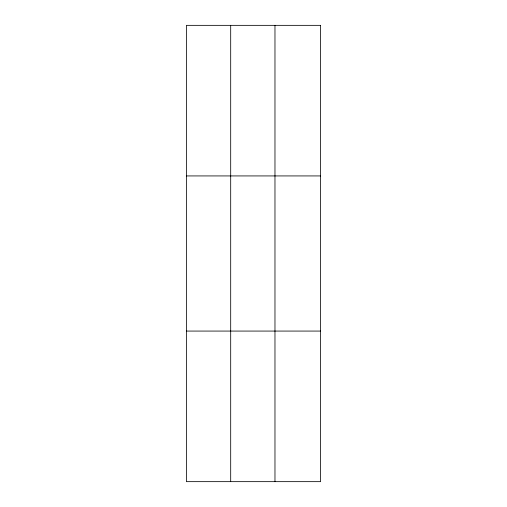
<?xml version="1.0" encoding="UTF-8"?>
<svg xmlns="http://www.w3.org/2000/svg" width="507" height="507" viewBox="0 0 507 507"><rect width="100%" height="100%" fill="white"/><g stroke="black" fill="none" stroke-linecap="round" stroke-linejoin="round"><path stroke-width="0.76" d="M230.691 481.65L230.691 25.35M274.971 481.65L274.971 25.35M186.411 175.929L320.589 175.929M186.411 331.071L320.589 331.071M320.589 25.35L320.589 481.65L186.411 481.65L186.411 25.35L320.589 25.35"/></g></svg>
